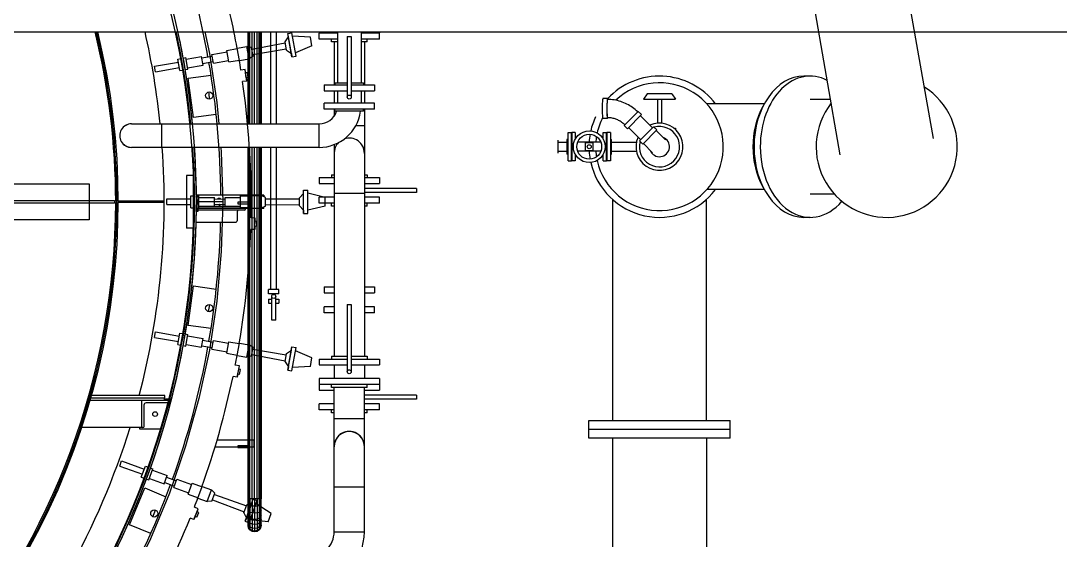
# Model space of a CAD drawing. Header units: metres. Extents: x 0 to 63075, y 0 to 44550.
# Drawn here: x 57221 to 57811, y 38827 to 39122 of the extents above; entities that cross this region are included whole.
import ezdxf

# ---------------------------------------------------------------- set-up
doc = ezdxf.new("R2010")
doc.units = ezdxf.units.M
doc.header["$LTSCALE"] = 75
for name, color, linetype in [('GSB', 7, 'Continuous'), ('ML6', 1, 'Continuous'), ('SDM', 7, 'Continuous'), ('SL1', 8, 'Continuous')]:
    doc.layers.add(name, color=color, linetype=linetype)
doc.styles.add('ROMANS', font='ROMANS.SHX')
doc.dimstyles.new('75___1-75', dxfattribs={"dimscale": 75, "dimtxt": 2.5, "dimasz": 2, "dimexe": 1.5, "dimexo": 1, "dimgap": 0.5, "dimtad": 1, "dimdec": 0, "dimzin": 12, "dimtxsty": 'ROMANS', "dimcen": 0, "dimclrd": 256, "dimclre": 256, "dimclrt": 3, "dimazin": 3, "dimtfac": 1, "dimtdec": 0, "dimtmove": 0, "dimatfit": 0, "dimfxl": 1, "dimlwd": -1, "dimlwe": -1, "dimarcsym": 0})

# ---------------------------------------------------------------- blocks, each defined once
blk = doc.blocks.new('A$C6bae614f')
at = {"layer": 'SL1'}
for p, q in [((398475.2, 35910.5), (398653.6, 34892.7)), ((398303.4, 34831.3), (398125, 35849.1)), ((387913.7, 35295.5), (407404.5, 35294.8)), ((395901.7, 35295.2), (395919.3, 35213.1)), ((396065.7, 34948), (396065.7, 35295.2)), ((396067.5, 34948), (396067.6, 35295.2)), ((396072.8, 34948), (396072.8, 35295.2)), ((396080.7, 34948), (396080.8, 35295.2)), ((396090.1, 34948), (396090.1, 35295.2)), ((396099.4, 34948), (396099.4, 35295.2)), ((396107.3, 34948), (396107.3, 35295.2)), ((396112.6, 34948), (396112.6, 35295.2)), ((396114.5, 35295.2), (396114.5, 34948)), ((396151.8, 34948), (396151.8, 35295.2)), ((396173.1, 34948), (396173.1, 35295.2)), ((396205.3, 35257.4), (396218.1, 35276.1)), ((396216, 35288.6), (396231.5, 35291.4)), ((396231.4, 35201.1), (396216, 35288.6)), ((396218.1, 35276.1), (396216, 35288.6)), ((396229.1, 35213.6), (396218.1, 35276.1)), ((396247, 35203.8), (396231.5, 35291.4)), ((396301.3, 35275.6), (396233.7, 35279.2)), ((396307.1, 35242.5), (396301.3, 35275.6)), ((396333.7, 35295.2), (396333.7, 35292.1)), ((396333.7, 35292.1), (396403.5, 35292.1)), ((396403.5, 35290.5), (396333.7, 35290.5)), ((396333.7, 35268.1), (396333.7, 35290.5)), ((396403.5, 35295.2), (396403.5, 35103.4)), ((396440.5, 35277.9), (396455.5, 35277.9)), ((396440.5, 35277.9), (396440.5, 35049.3)), ((396455.5, 35277.9), (396455.5, 35049.3)), ((396492.4, 35295.2), (396492.4, 35103.4)), ((396492.4, 35292.1), (396562.3, 35292.1)), ((396562.3, 35290.5), (396492.4, 35290.5)), ((396562.3, 35295.2), (396562.3, 35292.1)), ((396562.3, 35268.1), (396562.3, 35290.5)), ((395985.5, 35225.2), (396024.9, 35232.2)), ((396024.6, 35234), (396061.2, 35240.5)), ((396032.9, 35187), (396024.6, 35234)), ((396069.5, 35193.4), (396061.2, 35240.5)), ((396078.9, 35235.9), (396061.2, 35240.5)), ((396084.6, 35203.8), (396078.9, 35235.9)), ((396079.9, 35230.4), (396206, 35253.5)), ((396083.6, 35209.3), (396210, 35230.7)), ((396210.7, 35226.8), (396205.3, 35257.4)), ((396307.1, 35242.5), (396244.8, 35216)), ((396403.5, 35268.1), (396333.7, 35268.1)), ((396380.5, 35257.2), (396380.5, 35268.1)), ((396403.5, 35257.2), (396380.5, 35257.2)), ((396390.8, 35257.2), (396390.8, 35095.6)), ((396562.3, 35268.1), (396492.4, 35268.1)), ((396515.4, 35257.2), (396492.4, 35257.2)), ((396505.1, 35257.2), (396505.1, 35095.6)), ((396515.4, 35257.2), (396515.4, 35268.1)), ((395800.5, 35192.8), (395811.2, 35194.7)), ((395808.2, 35149), (395800.5, 35192.8)), ((395820.6, 35196.4), (395830.5, 35198.1)), ((395838.2, 35154.3), (395830.5, 35198.1)), ((395831.5, 35192.7), (395889.7, 35202.9)), ((395895.5, 35170), (395889.7, 35202.9)), ((395890.7, 35196.9), (395929.8, 35203.9)), ((395919.3, 35213.1), (395947.5, 35028.1)), ((395928.7, 35209.8), (395986.4, 35220)), ((395934.5, 35176.9), (395928.7, 35209.8)), ((395993.2, 35181.9), (395985.5, 35225.2)), ((396032.9, 35187), (396069.5, 35193.4)), ((396084.6, 35203.8), (396069.5, 35193.4)), ((396210.7, 35226.8), (396229.1, 35213.6)), ((396229.1, 35213.6), (396231.4, 35201.1)), ((396231.4, 35201.1), (396247, 35203.8)), ((395712.5, 35165.6), (395802.5, 35181.4)), ((395716.2, 35144.6), (395712.5, 35165.6)), ((395716.2, 35144.6), (395806.2, 35160.4)), ((395828.3, 35152.6), (395838.2, 35154.3)), ((395837.3, 35159.8), (395895.5, 35170)), ((395894.4, 35176), (395933.5, 35182.9)), ((395934.5, 35176.9), (395992.2, 35187.1)), ((395993.2, 35181.9), (396032.6, 35188.8)), ((396054.3, 35152.9), (396038.5, 35150.8)), ((396060.3, 35109.6), (396054.3, 35152.9)), ((396056, 35140.7), (396054.3, 35152.9)), ((395808.2, 35149), (395818.9, 35150.9)), ((395839.6, 35120.1), (395925.8, 35131.5)), ((395859.2, 34971.4), (395839.6, 35120.1)), ((396062.9, 35141.6), (396056, 35140.7)), ((396058.6, 35121.8), (396056, 35140.7)), ((396065.5, 35122.8), (396058.6, 35121.8)), ((396058.6, 35121.8), (396060.3, 35109.6)), ((396065.5, 35122.8), (396062.9, 35141.6)), ((398189.5, 35128.3), (398166, 35128.3)), ((396060.3, 35109.6), (396044.9, 35107.5)), ((396352.7, 35095.6), (396440.5, 35095.6)), ((396352.7, 35095.6), (396352.7, 35073.2)), ((396352.7, 35073.2), (396440.5, 35073.2)), ((396390.8, 35073.2), (396390.8, 35025.5)), ((396394, 35103.4), (396440.5, 35103.4)), ((396394, 35103.4), (396394, 35095.6)), ((396403.5, 35073.2), (396403.5, 35025.5)), ((396455.5, 35103.4), (396501.9, 35103.4)), ((396455.5, 35095.6), (396543.2, 35095.6)), ((396455.5, 35073.2), (396543.2, 35073.2)), ((396492.4, 35073.2), (396492.4, 35025.5)), ((396501.9, 35103.4), (396501.9, 35095.6)), ((396505.1, 35073.2), (396505.1, 35025.5)), ((396543.2, 35095.6), (396543.2, 35073.2)), ((397423.8, 35043.5), (397406.4, 35043.6)), ((397573.1, 35061.6), (397560.1, 35041.6)), ((397560.1, 35041.6), (397680.1, 35041.6)), ((397667.1, 35061.6), (397573.1, 35061.6)), ((397612.6, 35041.6), (397612.6, 34950.2)), ((397627.6, 35041.6), (397627.6, 34950.2)), ((397667.1, 35061.6), (397680.1, 35041.6)), ((398266.9, 35039.4), (398189.3, 35039.4)), ((395947.5, 35028.1), (395954.8, 34948)), ((396543.2, 35025.5), (396352.7, 35025.5)), ((396352.7, 35003.1), (396352.7, 35025.5)), ((396543.2, 35003.1), (396352.7, 35003.1)), ((396390.8, 35003.1), (396390.8, 34977.5)), ((396394, 34995.3), (396394, 35003.1)), ((396501.9, 34995.3), (396394, 34995.3)), ((396501.9, 34995.3), (396501.9, 35003.1)), ((396505.1, 35003.1), (396505.1, 34071)), ((396543.2, 35003.1), (396543.2, 35025.5)), ((397486.6, 34941.8), (397539.9, 34995.2)), ((397539.9, 34995.2), (397552.3, 34982.9)), ((398016.2, 35023.6), (397799, 35023.6)), ((395945.4, 34982.8), (395859.2, 34971.4)), ((397423.6, 34968.1), (397406.2, 34968.1)), ((397488.8, 34944.1), (397537.7, 34993)), ((397498.9, 34929.5), (397552.3, 34982.9)), ((397547.9, 34978.4), (397593.6, 34932.7)), ((395625.1, 34948), (396334, 34948)), ((395739.1, 34859.1), (395739.1, 34948)), ((396334, 34859.1), (396334, 34948)), ((396473.3, 34942.1), (396505.1, 34942.1)), ((397274.8, 34807.7), (397274.8, 34915.6)), ((397274.8, 34915.6), (397287.5, 34915.6)), ((397287.5, 34807.7), (397287.5, 34915.6)), ((397289.1, 34915.6), (397289.1, 34807.7)), ((397301.8, 34915.6), (397289.1, 34915.6)), ((397301.8, 34915.6), (397301.8, 34890.1)), ((397407.4, 34890.1), (397407.4, 34915.6)), ((397407.4, 34915.6), (397420.1, 34915.6)), ((397420.1, 34807.7), (397420.1, 34915.6)), ((397421.7, 34915.6), (397421.7, 34807.7)), ((397434.4, 34915.6), (397421.7, 34915.6)), ((397434.4, 34915.6), (397434.4, 34807.7)), ((397486.6, 34941.8), (397498.9, 34929.5)), ((397503.3, 34933.9), (397549.1, 34888.1)), ((397598, 34937.1), (397544.6, 34883.7)), ((397610.4, 34924.8), (397557, 34871.4)), ((397610.4, 34924.8), (397598, 34937.1)), ((397608.1, 34922.5), (397643, 34887.7)), ((397674.9, 34931.6), (397680.1, 34931.6)), ((397680.1, 34931.6), (397680.1, 34927.2)), ((397236.6, 34885.8), (397236.6, 34837.5)), ((397236.6, 34878.3), (397270, 34878.3)), ((397270, 34889.5), (397270, 34833.8)), ((397274.8, 34889.5), (397270, 34889.5)), ((397289.1, 34889.5), (397287.5, 34889.5)), ((397398.5, 34878.3), (397310.7, 34878.3)), ((397339.1, 34877.1), (397370.1, 34877.1)), ((397339.1, 34877.1), (397339.1, 34846.1)), ((397370.1, 34846.1), (397370.1, 34877.1)), ((397420.1, 34889.4), (397421.7, 34889.4)), ((397434.4, 34889.4), (397439.2, 34889.4)), ((397439.2, 34833.8), (397439.2, 34889.4)), ((397439.2, 34878.3), (397532.8, 34878.3)), ((397557, 34871.4), (397544.6, 34883.7)), ((396334, 34859.1), (395625.1, 34859.1)), ((395962.8, 34859.1), (395964.4, 34841.6)), ((395964.4, 34841.6), (395970.1, 34654.5)), ((396065.6, 33531.7), (396065.7, 34859.1)), ((396067.5, 33531.7), (396067.5, 34859.1)), ((396072.8, 33531.7), (396072.8, 34859.1)), ((396080.7, 33531.7), (396080.7, 34859.1)), ((396090, 33531.7), (396090.1, 34859.1)), ((396099.4, 33531.7), (396099.4, 34859.1)), ((396107.3, 33531.7), (396107.3, 34859.1)), ((396112.6, 33531.7), (396112.6, 34859.1)), ((396114.5, 34859.1), (396114.4, 33531.7)), ((396151.7, 34322.4), (396151.7, 34859.1)), ((396173.1, 34322.4), (396173.1, 34859.1)), ((396390.8, 34869.6), (396390.8, 34071)), ((397236.6, 34844.9), (397270, 34844.9)), ((397398.5, 34844.9), (397310.7, 34844.9)), ((397370.1, 34846.1), (397339.1, 34846.1)), ((397439.2, 34844.9), (397532.8, 34844.9)), ((397594.1, 34838.8), (397559.2, 34873.6)), ((397274.8, 34833.8), (397270, 34833.8)), ((397274.8, 34807.7), (397287.5, 34807.7)), ((397289.1, 34833.8), (397287.5, 34833.8)), ((397301.8, 34807.7), (397289.1, 34807.7)), ((397301.8, 34833.2), (397301.8, 34807.7)), ((397407.4, 34807.7), (397407.4, 34833.2)), ((397407.4, 34807.7), (397420.1, 34807.7)), ((397420.1, 34833.8), (397421.7, 34833.8)), ((397434.4, 34807.7), (397421.7, 34807.7)), ((397434.4, 34833.8), (397439.2, 34833.8)), ((393162.2, 34721.9), (395465.3, 34721.8)), ((395465.3, 34721.8), (395465.3, 34585.3)), ((395858.8, 34753.5), (395833.4, 34753.5)), ((395833.4, 34753.5), (395833.4, 34553.5)), ((395858.8, 34553.5), (395858.8, 34753.5)), ((396333.7, 34744.9), (396390.8, 34744.9)), ((396333.7, 34744.9), (396333.7, 34722.5)), ((396333.7, 34722.5), (396390.8, 34722.5)), ((396380.5, 34755.8), (396390.8, 34755.8)), ((396380.5, 34755.8), (396380.5, 34744.9)), ((396505.1, 34755.8), (396515.4, 34755.8)), ((396505.1, 34744.9), (396562.3, 34744.9)), ((396505.1, 34722.5), (396562.3, 34722.5)), ((396515.4, 34755.8), (396515.4, 34744.9)), ((396562.3, 34744.9), (396562.3, 34722.5)), ((396259.4, 34669.1), (396275.3, 34685.3)), ((396275.3, 34685.3), (396275.4, 34698)), ((396275.3, 34621.7), (396275.3, 34685.3)), ((396275.4, 34609.1), (396275.4, 34698)), ((396275.4, 34698), (396291.2, 34698)), ((396291.2, 34609.1), (396291.2, 34698)), ((396357.2, 34670.3), (396291.2, 34685.6)), ((396505.1, 34685.1), (396390.8, 34685.1)), ((396702, 34704.3), (396505.1, 34704.3)), ((396702, 34689.3), (396505.1, 34689.3)), ((396702, 34704.3), (396702, 34689.3)), ((398016.2, 34699.6), (397799, 34699.6)), ((398189.3, 34683.8), (398279.8, 34683.8)), ((393170, 34658.4), (395560.5, 34658.3)), ((395560.5, 34648.8), (393170, 34648.9)), ((395560.5, 34658.3), (395560.5, 34648.8)), ((395565.3, 34655.9), (395570.1, 34655.9)), ((395570.1, 34651.2), (395565.3, 34651.2)), ((395575.1, 34656.7), (395748.6, 34656.7)), ((395748.6, 34650.4), (395575.1, 34650.4)), ((395758.2, 34642.9), (395758.2, 34664.2)), ((395758.2, 34664.2), (395849.6, 34664.2)), ((395758.2, 34642.9), (395849.6, 34642.9)), ((395849.6, 34631.3), (395849.6, 34675.8)), ((395849.6, 34675.8), (395860.5, 34675.8)), ((396125.1, 34678.9), (395870, 34678.9)), ((395870, 34675.8), (395880.1, 34675.8)), ((395870, 34673.4), (395876.4, 34673.4)), ((395970.1, 34653.5), (395870.1, 34653.5)), ((395880.1, 34631.3), (395880.1, 34675.8)), ((395880.1, 34670.2), (395939.2, 34670.2)), ((395939.2, 34636.8), (395939.2, 34670.2)), ((395939.2, 34664.1), (395978.8, 34664.2)), ((395939.2, 34642.9), (395978.8, 34642.9)), ((395953.7, 34642), (395952.8, 34642.9)), ((395956.7, 34642.8), (395953.7, 34642)), ((395956.6, 34664.2), (395957.1, 34664.3)), ((395957.2, 34642.9), (395956.7, 34642.8)), ((395957.1, 34664.3), (395960.1, 34665.1)), ((395960.1, 34665.1), (395961, 34664.2)), ((395970.1, 34652.5), (395964.4, 34465.4)), ((395970.1, 34654.5), (395970.1, 34652.5)), ((395978.8, 34636.8), (395978.8, 34670.2)), ((395978.8, 34670.2), (396037.4, 34670.2)), ((396026.6, 34652.8), (396026.6, 34646.5)), ((396065.7, 34652.8), (396026.6, 34652.8)), ((396026.6, 34646.5), (396065.7, 34646.5)), ((396037.4, 34631.5), (396037.4, 34675.6)), ((396037.4, 34675.6), (396077.4, 34675.6)), ((396077.4, 34629.7), (396077.4, 34677.4)), ((396077.4, 34677.4), (396114.7, 34677.4)), ((396114.7, 34629.7), (396114.7, 34677.4)), ((396131.3, 34669.8), (396114.7, 34677.4)), ((396125.1, 34678.9), (396125.1, 34672.7)), ((396131.3, 34637.2), (396131.3, 34669.8)), ((396131.3, 34664.2), (396259.4, 34665.1)), ((396131.3, 34642.9), (396259.4, 34642)), ((396259.4, 34638), (396259.4, 34669.1)), ((396390.8, 34671), (396333.7, 34671)), ((396333.7, 34648.6), (396333.7, 34671)), ((396390.8, 34648.6), (396333.7, 34648.6)), ((396357.2, 34636.7), (396357.2, 34670.3)), ((396380.5, 34637.7), (396380.5, 34648.6)), ((396562.3, 34671), (396505.1, 34671)), ((396562.3, 34648.6), (396505.1, 34648.6)), ((396515.4, 34637.7), (396515.4, 34648.6)), ((396562.3, 34648.6), (396562.3, 34671)), ((397442.3, 34662.8), (397442.3, 33827.9)), ((397797.9, 33827.9), (397797.9, 34662.8)), ((395849.6, 34631.3), (395860.5, 34631.3)), ((395876.2, 34617.4), (395869.9, 34617.4)), ((395876.3, 34631.3), (395880.1, 34631.3)), ((396125.1, 34628.1), (395876.3, 34628.1)), ((396052.4, 34621.8), (395876.3, 34621.8)), ((395880.1, 34636.8), (395939.2, 34636.8)), ((396037.4, 34634.5), (395880.1, 34634.5)), ((395978.8, 34636.8), (396037.4, 34636.8)), ((396024.5, 34615.8), (396024.5, 34582.3)), ((396037.4, 34631.5), (396077.4, 34631.5)), ((396055.9, 34626.8), (396055.9, 34628.1)), ((396077.4, 34629.7), (396114.7, 34629.7)), ((396131.3, 34637.2), (396114.7, 34629.7)), ((396125.1, 34628.1), (396125.1, 34634.4)), ((396259.4, 34638), (396275.3, 34621.7)), ((396275.3, 34621.7), (396275.4, 34609.1)), ((396275.4, 34609.1), (396291.2, 34609.1)), ((396357.2, 34636.7), (396291.2, 34621.5)), ((396390.8, 34637.7), (396380.5, 34637.7)), ((396515.4, 34637.7), (396505.1, 34637.7)), ((395465.3, 34585.3), (393162.2, 34585.4)), ((395869.1, 34577.3), (396020.9, 34577.3)), ((396092.7, 34592.4), (396076.7, 34593.1)), ((396091, 34548.7), (396092.7, 34592.4)), ((396091.5, 34561), (396092.2, 34580.1)), ((396092.2, 34580.1), (396092.7, 34592.4)), ((396099.2, 34579.7), (396092.2, 34580.1)), ((396098.4, 34560.8), (396099.2, 34579.7)), ((398189.5, 34594.9), (398166, 34594.9)), ((395858.8, 34553.5), (395833.4, 34553.5)), ((396091, 34548.7), (396075.5, 34549.3)), ((396091.5, 34561), (396091, 34548.7)), ((396098.4, 34560.8), (396091.5, 34561)), ((395964.4, 34465.4), (395947.5, 34279)), ((395839.6, 34186.9), (395859.1, 34335.7)), ((395859.1, 34335.7), (395945.3, 34324.3)), ((396352.7, 34332.1), (396390.8, 34332.1)), ((396352.7, 34332.1), (396352.7, 34309.7)), ((396505.1, 34332.1), (396543.2, 34332.1)), ((396543.2, 34332.1), (396543.2, 34309.7)), ((396143.3, 34306.6), (396143.3, 34322.4)), ((396181.4, 34306.6), (396143.3, 34306.6)), ((396181.4, 34322.4), (396143.3, 34322.4)), ((396154.9, 34206.4), (396154.9, 34296.4)), ((396158.5, 34302.9), (396156.2, 34306.6)), ((396166.3, 34302.9), (396168.6, 34306.6)), ((396169.9, 34206.4), (396169.9, 34296.4)), ((396181.4, 34306.6), (396181.4, 34322.4)), ((396352.7, 34309.7), (396390.8, 34309.7)), ((396505.1, 34309.7), (396543.2, 34309.7)), ((395947.5, 34279), (395919.3, 34093.9)), ((396143.3, 34286.3), (396154.9, 34286.3)), ((396143.3, 34286.3), (396143.3, 34270.4)), ((396143.3, 34270.4), (396154.9, 34270.4)), ((396169.9, 34286.3), (396181.4, 34286.3)), ((396169.9, 34270.4), (396181.4, 34270.4)), ((396181.4, 34286.3), (396181.4, 34270.4)), ((396390.8, 34256.4), (396352.7, 34256.4)), ((396352.7, 34234.1), (396352.7, 34256.4)), ((396440.4, 34265.9), (396455.4, 34265.9)), ((396440.4, 34265.9), (396440.4, 34011.9)), ((396455.4, 34265.9), (396455.4, 34011.9)), ((396543.2, 34256.4), (396505.1, 34256.4)), ((396543.2, 34234), (396543.2, 34256.4)), ((396390.8, 34234.1), (396352.7, 34234.1)), ((396543.2, 34234), (396505.1, 34234)), ((395925.8, 34175.6), (395839.6, 34186.9)), ((396169.9, 34206.4), (396154.9, 34206.4)), ((395712.5, 34141.5), (395716.2, 34162.5)), ((395712.5, 34141.5), (395802.4, 34125.7)), ((395716.2, 34162.5), (395806.1, 34146.6)), ((395800.4, 34114.2), (395808.2, 34158.1)), ((395808.2, 34158.1), (395818.9, 34156.2)), ((395828.3, 34154.5), (395838.2, 34152.8)), ((395830.5, 34108.9), (395838.2, 34152.8)), ((395837.2, 34147.3), (395895.4, 34137)), ((395889.6, 34104.1), (395895.4, 34137)), ((395894.4, 34131), (395933.4, 34124.2)), ((395928.7, 34097.3), (395934.5, 34130.2)), ((395934.5, 34130.2), (395992.2, 34120)), ((395800.4, 34114.2), (395811.2, 34112.3)), ((395820.5, 34110.7), (395830.5, 34108.9)), ((395831.4, 34114.4), (395889.6, 34104.1)), ((395919.3, 34093.9), (395880, 33910.9)), ((395890.7, 34110.1), (395929.7, 34103.2)), ((395928.7, 34097.3), (395986.4, 34087.1)), ((395985.5, 34081.8), (395993.1, 34125.2)), ((395993.1, 34125.2), (396032.5, 34118.3)), ((396024.5, 34073.1), (396032.8, 34120.1)), ((396032.8, 34120.1), (396069.5, 34113.6)), ((396061.2, 34066.6), (396069.5, 34113.6)), ((396084.6, 34103.3), (396069.5, 34113.6)), ((396078.9, 34071.2), (396084.6, 34103.3)), ((396083.6, 34097.7), (396209.9, 34076.3)), ((396210.6, 34080.3), (396229.1, 34093.5)), ((396215.9, 34018.4), (396231.4, 34106)), ((396218.1, 34030.9), (396229.1, 34093.5)), ((396229.1, 34093.5), (396231.4, 34106)), ((396231.4, 34106), (396246.9, 34103.2)), ((396231.5, 34015.7), (396246.9, 34103.2)), ((396307.1, 34064.5), (396244.8, 34091)), ((395985.5, 34081.8), (396024.9, 34074.9)), ((396024.5, 34073.1), (396061.2, 34066.6)), ((396078.9, 34071.2), (396061.2, 34066.6)), ((396079.9, 34076.7), (396205.9, 34053.6)), ((396205.2, 34049.7), (396210.6, 34080.3)), ((396301.2, 34031.4), (396307.1, 34064.5)), ((396333.6, 34060), (396440.4, 34060)), ((396333.6, 34060), (396333.6, 34037.7)), ((396380.5, 34071), (396440.4, 34071)), ((396380.5, 34071), (396380.5, 34060)), ((396455.4, 34071), (396515.4, 34071)), ((396455.4, 34060), (396562.2, 34060)), ((396515.4, 34071), (396515.4, 34060)), ((396562.2, 34060), (396562.2, 34037.7)), ((396033.1, 34033.7), (396017.4, 34037.2)), ((396023.8, 33991), (396033.1, 34033.7)), ((396026.4, 34003.1), (396030.5, 34021.7)), ((396030.5, 34021.7), (396033.1, 34033.7)), ((396037.3, 34020.1), (396030.5, 34021.7)), ((396033.3, 34001.6), (396037.3, 34020.1)), ((396205.2, 34049.7), (396218.1, 34030.9)), ((396218.1, 34030.9), (396215.9, 34018.4)), ((396215.9, 34018.4), (396231.5, 34015.7)), ((396301.2, 34031.4), (396233.7, 34027.9)), ((396333.6, 34037.7), (396440.4, 34037.7)), ((396390.8, 34037.7), (396390.8, 33986.1)), ((396455.4, 34037.7), (396562.2, 34037.7)), ((396505.1, 34037.7), (396505.1, 33986.1)), ((396023.8, 33991), (396008.7, 33994.2)), ((396026.4, 34003.1), (396023.8, 33991)), ((396033.3, 34001.6), (396026.4, 34003.1)), ((396562.2, 33986.1), (396333.6, 33986.1)), ((396333.6, 33986.1), (396333.6, 33942.2)), ((396562.2, 33986.1), (396562.2, 33942.2)), ((396562.2, 33963.8), (396333.6, 33963.8)), ((396333.6, 33942.2), (396390.8, 33942.2)), ((396380.5, 33952.8), (396380.5, 33963.8)), ((396515.4, 33952.8), (396380.5, 33952.8)), ((396390.8, 33407.7), (396390.8, 33952.8)), ((396505.1, 33407.7), (396505.1, 33952.8)), ((396505.1, 33942.2), (396562.2, 33942.2)), ((396515.4, 33952.8), (396515.4, 33963.8)), ((395764.3, 33903.5), (395469, 33903.5)), ((395471.7, 33913), (395751, 33913)), ((395751, 33922.6), (395474.4, 33922.6)), ((395662.7, 33903.5), (395662.7, 33801.9)), ((395771.7, 33909.5), (395736.7, 33794.5)), ((395748.5, 33913), (395748.5, 33903.5)), ((395748.5, 33909.5), (395771.7, 33909.5)), ((395751, 33913), (395751, 33922.6)), ((395764.3, 33903.5), (395764.3, 33897.8)), ((395880, 33910.9), (395829.7, 33730.6)), ((396701.9, 33923.9), (396505.1, 33923.9)), ((396701.9, 33908.9), (396505.1, 33908.9)), ((396701.9, 33923.9), (396701.9, 33908.9)), ((395672.3, 33886.1), (395672.3, 33805.7)), ((395760.5, 33894), (395680.1, 33894)), ((396390.8, 33890.6), (396333.6, 33890.6)), ((396333.6, 33868.2), (396333.6, 33890.6)), ((396390.8, 33868.2), (396333.6, 33868.2)), ((396380.5, 33857.3), (396380.5, 33868.2)), ((396390.8, 33857.3), (396380.5, 33857.3)), ((396562.2, 33890.6), (396505.1, 33890.6)), ((396562.2, 33868.2), (396505.1, 33868.2)), ((396515.4, 33857.3), (396505.1, 33857.3)), ((396515.4, 33857.3), (396515.4, 33868.2)), ((396562.2, 33868.2), (396562.2, 33890.6)), ((396505.1, 33834.1), (396390.8, 33834.1)), ((396505.1, 33834.1), (396390.8, 33834.1)), ((397353.4, 33827.9), (397886.8, 33827.9)), ((397353.4, 33761.4), (397353.4, 33827.9)), ((397886.8, 33761.3), (397886.8, 33827.9)), ((395668.5, 33801.9), (395437.5, 33801.9)), ((395656.7, 33794.5), (395656.7, 33801.9)), ((395736.7, 33794.5), (395656.7, 33794.5)), ((397353.4, 33794.6), (397886.8, 33794.6)), ((396088.6, 33753.5), (395948.3, 33753.5)), ((396088.6, 33728.1), (396088.6, 33753.5)), ((397886.8, 33761.3), (397353.4, 33761.4)), ((397442.3, 33761.4), (397442.3, 33201.3)), ((397797.9, 33761.3), (397797.9, 33201.2)), ((395829.7, 33730.6), (395768.7, 33553.6)), ((395940.8, 33728.1), (396088.6, 33728.1)), ((396026.5, 33731.7), (396026.5, 33725.4)), ((396065.6, 33731.7), (396026.5, 33731.7)), ((396026.5, 33725.4), (396065.6, 33725.4)), ((395580.4, 33655.7), (395587.7, 33675.7)), ((395587.7, 33675.7), (395673.5, 33644.5)), ((395580.4, 33655.7), (395666.2, 33624.5)), ((395662.2, 33613.6), (395677.5, 33655.4)), ((395677.5, 33655.4), (395687.7, 33651.7)), ((395690.9, 33603.2), (395706.1, 33645)), ((395696.6, 33648.4), (395706.1, 33645)), ((395704.2, 33639.8), (395759.8, 33619.5)), ((395748.3, 33588.2), (395759.8, 33619.5)), ((395662.2, 33613.6), (395672.5, 33609.9)), ((395681.4, 33606.6), (395690.9, 33603.2)), ((395692.8, 33608.4), (395748.3, 33588.2)), ((395750.4, 33593.9), (395787.7, 33580.3)), ((395757.7, 33613.8), (395795, 33600.3)), ((395785.6, 33574.6), (395797, 33606)), ((395797, 33606), (395852.1, 33585.9)), ((395838.9, 33549.5), (395853.9, 33590.9)), ((395853.9, 33590.9), (395891.5, 33577.2)), ((395617.6, 33434.3), (395675, 33572.9)), ((395675, 33572.9), (395755.3, 33539.6)), ((395768.7, 33553.6), (395697, 33380.7)), ((395785.6, 33574.6), (395840.7, 33554.5)), ((395838.9, 33549.5), (395876.4, 33535.9)), ((395875.8, 33534.1), (395892.1, 33579)), ((395892.1, 33579), (395927.1, 33566.3)), ((395910.8, 33521.4), (395927.1, 33566.3)), ((395940.2, 33553.5), (395927.1, 33566.3)), ((395929, 33522.8), (395940.2, 33553.5)), ((395938.2, 33548.2), (396059, 33505.2)), ((396390.8, 33577.1), (396447.9, 33577.1)), ((396447.9, 33577.1), (396505.1, 33577.1)), ((395875.8, 33534.1), (395910.8, 33521.4)), ((395929, 33522.8), (395910.8, 33521.4)), ((395930.9, 33528.1), (396051.1, 33483.4)), ((396049.7, 33479.7), (396060.3, 33508.9)), ((396054.8, 33447.1), (396085.2, 33530.6)), ((396059.1, 33459), (396080.8, 33518.7)), ((396060.3, 33508.9), (396080.8, 33518.7)), ((396065.6, 33434.2), (396065.6, 33531.7)), ((396114.4, 33531.7), (396065.6, 33531.7)), ((396067.5, 33507.4), (396065.6, 33509.5)), ((396067.5, 33531.7), (396067.5, 33422.4)), ((396072.8, 33505.6), (396067.5, 33507.4)), ((396069.7, 33441.7), (396100.1, 33525.2)), ((396072.8, 33531.7), (396072.8, 33414.5)), ((396080.7, 33504.4), (396072.8, 33505.6)), ((396080.7, 33531.7), (396080.7, 33409.2)), ((396090, 33504), (396080.7, 33504.4)), ((396080.8, 33518.7), (396085.2, 33530.6)), ((396085.2, 33530.6), (396100.1, 33525.2)), ((396090, 33531.7), (396090, 33407.3)), ((396099.4, 33504.4), (396090, 33504)), ((396152.6, 33476.7), (396095.8, 33513.6)), ((396099.4, 33531.7), (396099.4, 33409.2)), ((396107.3, 33505.6), (396099.4, 33504.4)), ((396107.3, 33531.7), (396107.3, 33414.5)), ((396112.6, 33507.4), (396107.3, 33505.6)), ((396112.6, 33425.1), (396112.6, 33531.7)), ((396114.4, 33509.5), (396112.6, 33507.4)), ((396114.4, 33434.2), (396114.4, 33531.7)), ((395860.8, 33453.4), (395877.4, 33493.9)), ((395865.5, 33464.9), (395860.8, 33453.4)), ((395877.4, 33493.9), (395862.6, 33500)), ((395865.5, 33464.9), (395872.7, 33482.5)), ((395872, 33462.3), (395865.5, 33464.9)), ((395872, 33462.3), (395879.2, 33479.8)), ((395872.7, 33482.5), (395877.4, 33493.9)), ((395879.2, 33479.8), (395872.7, 33482.5)), ((396049.7, 33479.7), (396059.1, 33459)), ((396067.5, 33484.3), (396065.6, 33488.3)), ((396067.5, 33463.5), (396065.6, 33469.4)), ((396072.8, 33480.8), (396067.5, 33484.3)), ((396072.8, 33458.6), (396067.5, 33463.5)), ((396080.7, 33478.5), (396072.8, 33480.8)), ((396090, 33477.7), (396080.7, 33478.5)), ((396099.4, 33478.5), (396090, 33477.7)), ((396107.3, 33480.8), (396099.4, 33478.5)), ((396112.6, 33484.3), (396107.3, 33480.8)), ((396112.6, 33463.5), (396107.3, 33458.6)), ((396114.4, 33488.3), (396112.6, 33484.3)), ((396114.4, 33469.4), (396112.6, 33463.5)), ((396141.1, 33445.1), (396152.6, 33476.7)), ((395697.9, 33401), (395617.6, 33434.3)), ((395860.8, 33453.4), (395846.5, 33459.2)), ((396059.1, 33459), (396054.8, 33447.1)), ((396054.8, 33447.1), (396069.7, 33441.7)), ((396067.5, 33446.2), (396065.6, 33453.5)), ((396067.5, 33433.2), (396065.6, 33441.6)), ((396067.5, 33425.1), (396065.6, 33434.2)), ((396065.6, 33434.2), (396065.6, 33431.7)), ((396067.5, 33422.4), (396065.6, 33431.7)), ((396072.8, 33440), (396067.5, 33446.2)), ((396072.8, 33426.1), (396067.5, 33433.2)), ((396072.8, 33417.4), (396067.5, 33425.1)), ((396080.7, 33455.3), (396072.8, 33458.6)), ((396080.7, 33435.9), (396072.8, 33440)), ((396080.7, 33421.3), (396072.8, 33426.1)), ((396141.1, 33445.1), (396073.9, 33453.3)), ((396090, 33454.2), (396080.7, 33455.3)), ((396090, 33434.5), (396080.7, 33435.9)), ((396099.4, 33455.3), (396090, 33454.2)), ((396099.4, 33435.9), (396090, 33434.5)), ((396107.3, 33458.6), (396099.4, 33455.3)), ((396107.3, 33440), (396099.4, 33435.9)), ((396107.3, 33426.1), (396099.4, 33421.3)), ((396112.6, 33446.2), (396107.3, 33440)), ((396112.6, 33433.2), (396107.3, 33426.1)), ((396112.6, 33425.1), (396107.3, 33417.4)), ((396114.4, 33453.5), (396112.6, 33446.2)), ((396114.4, 33441.6), (396112.6, 33433.2)), ((396114.4, 33434.2), (396112.6, 33425.1)), ((396114.4, 33431.7), (396112.6, 33422.4)), ((396112.6, 33425.1), (396112.6, 33422.4)), ((396114.4, 33431.7), (396114.4, 33434.2)), ((396072.8, 33414.5), (396067.5, 33422.4)), ((396080.7, 33412.2), (396072.8, 33417.4)), ((396080.7, 33409.2), (396072.8, 33414.5)), ((396090, 33419.6), (396080.7, 33421.3)), ((396090, 33410.4), (396080.7, 33412.2)), ((396090, 33407.3), (396080.7, 33409.2)), ((396099.4, 33421.3), (396090, 33419.6)), ((396099.4, 33412.2), (396090, 33410.4)), ((396099.4, 33409.2), (396090, 33407.3)), ((396107.3, 33417.4), (396099.4, 33412.2)), ((396107.3, 33414.5), (396099.4, 33409.2)), ((396112.6, 33422.4), (396107.3, 33414.5)), ((396390.8, 33407.7), (396447.9, 33407.7)), ((396390.8, 33407.7), (396447.9, 33407.7)), ((396447.9, 33407.7), (396505.1, 33407.7)), ((396448.2, 33407.7), (396505.1, 33407.7)), ((395697, 33380.7), (395615.1, 33212.4))]:
    blk.add_line(p, q, dxfattribs=at)
for centre, radius in [((395918.8, 35054.9), 13.5), ((396448, 35049.3), 7.5), ((397354.6, 34861.6), 60), ((397354.6, 34861.6), 47), ((397354.6, 34861.6), 7.5), ((396162.4, 34296.4), 7.5), ((395918.8, 34252.2), 13.5), ((396447.9, 34011.9), 7.5), ((395714.2, 33852), 9), ((395711, 33476.8), 13.5)]:
    blk.add_circle(centre, radius, dxfattribs=at)
for centre, radius, start, end in [((392870.1, 34653.6), 3000, 55.8878, 16.1796), ((392870.1, 34653.6), 2990.5, 55.7644, 16.2324), ((392870.1, 34653.6), 3092.8, 10.1952, 15.6811), ((392870.1, 34653.6), 3207.1, 10.3916, 15.1087), ((392870.1, 34653.6), 2705, 319.2087, 13.7207), ((392870.1, 34653.6), 2695.2, 0.0487, 13.7714), ((392870.1, 34653.6), 2700, 0.0486, 13.7467), ((392870.1, 34653.6), 2878.5, 5.8693, 12.8789), ((392870.1, 34653.6), 2993.5, 5.643, 12.3761), ((392870.1, 34653.6), 3000, 5.6308, 12.3488), ((392870.1, 34653.6), 3092.8, 0.4687, 9.801), ((392870.1, 34653.6), 3207.1, 8.918, 9.6047), ((397620.1, 34861.6), 266.7, 37.4027, 137.2385), ((392870.1, 34653.6), 3207.1, 0.4519, 8.1351), ((397620.1, 34861.6), 241.3, 192.4469, 133.2806), ((398478.6, 34861.6), 266.7, 141.7512, 58.1305), ((392870.1, 34653.6), 3075, 7.2466, 7.7497), ((396334, 35017.5), 158.4, 269.9981, 351.9303), ((396334, 35017.5), 69.5, 269.9981, 341.3511), ((397620.1, 34861.6), 266.7, 155.039, 167.054), ((397620.1, 34861.6), 241.3, 152.9946, 167.5493), ((395625.1, 34903.5), 44.4, 89.9981, 269.9981), ((395625.1, 34903.5), 44.5, 89.3905, 270.6058), ((397620.1, 34861.6), 88.9, 155.7506, 114.2457), ((397620.1, 34861.6), 76.2, 164.6899, 105.3064), ((397620.1, 34861.6), 76.2, 109.8904, 110.5804), ((396448, 34837.1), 57.1, 135.8323, 179.9981), ((396448, 34837.1), 57.2, 135.8398, 180.534), ((396448, 34837.1), 57.1, 359.9981, 108.7301), ((396448, 34837.1), 57.2, 359.4622, 108.7226), ((397620.1, 34861.6), 266.7, 169.8679, 176.4071), ((397620.1, 34861.6), 241.3, 170.8728, 176.0295), ((397620.1, 34861.6), 76.2, 159.4158, 160.1058), ((397620.1, 34861.6), 37.7, 201.3294, 68.6669), ((392870.1, 34653.6), 3000, 319.9083, 3.9269), ((392870.1, 34653.6), 2878.5, 345.287, 4.093), ((392870.1, 34653.6), 2993.5, 345.6064, 3.9355), ((397620.1, 34861.6), 266.7, 183.5874, 190.1266), ((397620.1, 34861.6), 241.3, 183.9668, 189.1234), ((397620.1, 34861.6), 266.7, 192.9406, 322.5957), ((392870.1, 34653.6), 2695.2, 319.2131, 359.9475), ((392870.1, 34653.6), 2700, 319.211, 359.9476), ((392870.1, 34653.6), 3006.4, 359.3085, 0.3805), ((395956.9, 34653.5), 12.4, 59.1852, 120.953), ((395956.9, 34653.5), 12.4, 239.0425, 300.8118), ((395956.9, 34653.5), 10.8, 260.6823, 268.7154), ((395956.9, 34653.5), 10.8, 80.8268, 88.7154), ((392870.1, 34653.6), 3207.1, 358.918, 359.5444), ((392870.1, 34653.6), 3092.8, 350.1952, 358.5864), ((392870.1, 34653.6), 3207.1, 350.3916, 358.1351), ((392870.1, 34653.6), 3075, 352.2466, 352.7497), ((392870.1, 34653.6), 3092.8, 340.1952, 349.801), ((392870.1, 34653.6), 3207.1, 348.918, 349.6047), ((392870.1, 34653.6), 3207.1, 340.3916, 348.1351), ((395760.5, 33897.8), 3.81, 269.9981, 359.9981), ((395680.1, 33886.1), 7.87, 89.9981, 179.9981), ((392870.1, 34653.6), 2993.5, 319.9125, 344.4688), ((392870.1, 34653.6), 2878.5, 319.1358, 342.789), ((395668.5, 33805.7), 3.81, 269.9981, 359.9981), ((396447.9, 33729.1), 57.1, 359.9981, 179.9981), ((396447.9, 33729.1), 57.2, 359.4622, 180.534), ((392870.1, 34653.6), 3092.8, 330.1952, 339.801), ((392870.1, 34653.6), 3207.1, 338.918, 339.6047), ((392870.1, 34653.6), 3075, 337.2466, 337.7497), ((392870.1, 34653.6), 3207.1, 330.3916, 338.1351), ((396293.4, 33407.8), 97.4, 315.47, 359.9644), ((396293.4, 33407.8), 211.7, 315.4636, 359.9769)]:
    blk.add_arc(centre, radius, start, end, dxfattribs=at)
for centre, major_axis, ratio, start_param, end_param in [((398166, 34861.6), (0, 266.7), 0.707107, 0, 1.570796), ((398189.5, 34861.6), (0, 266.7), 0.707107, 5.933643, 7.853982), ((397406.3, 35005.8), (0.1, 37.7), 0.06966, 0, 3.141593), ((397423.7, 35005.8), (0.1, 37.7), 0.06966, 5.869863, 9.494664), ((397423.7, 35005.8), (-0.1, -34.6), 0.06966, 3.141593, 6.283185), ((398143.6, 34861.6), (0, 241.3), 0.707107, 0.8888, 2.252793), ((397423.7, 35005.8), (-0.1, -37.7), 0.06966, 0.069886, 0.412706), ((398166, 34861.6), (0, -266.7), 0.707107, 4.712389, 6.283185), ((398189.5, 34861.6), (0, -266.7), 0.707107, 4.712389, 6.970949), ((396028.7, 34615.8), (0, 6), 0.707107, 0, 1.570796), ((396052.4, 34626.8), (0, -5), 0.707107, 0, 1.570796), ((396020.9, 34582.3), (0, -5), 0.707107, 0, 1.570796)]:
    blk.add_ellipse(centre, major_axis=major_axis, ratio=ratio, start_param=start_param, end_param=end_param, dxfattribs=at)
for points, knots in [([(397537.7, 34993), (397531.7, 34998.9), (397525.3, 35004.4), (397518.5, 35009.4), (397511.6, 35014.4), (397504.4, 35018.8), (397496.9, 35022.6), (397489.4, 35026.5), (397481.6, 35029.7), (397473.5, 35032.4), (397465.5, 35035), (397457.3, 35037), (397449, 35038.3), (397440.6, 35039.7), (397432.2, 35040.3), (397423.8, 35040.4)], [4.712389, 4.712389, 4.712389, 4.712389, 4.8694686, 4.8694686, 4.8694686, 5.0265482, 5.0265482, 5.0265482, 5.1836279, 5.1836279, 5.1836279, 5.3407075, 5.3407075, 5.3407075, 5.4977871, 5.4977871, 5.4977871, 5.4977871]), ([(397488.8, 34944.1), (397485.4, 34947.5), (397481.7, 34950.6), (397477.8, 34953.5), (397473.9, 34956.3), (397469.7, 34958.9), (397465.4, 34961.1), (397461.1, 34963.3), (397456.6, 34965.1), (397452.1, 34966.7), (397447.5, 34968.2), (397442.8, 34969.3), (397438, 34970.1), (397433.2, 34970.8), (397428.4, 34971.2), (397423.6, 34971.2)], [4.712389, 4.712389, 4.712389, 4.712389, 4.8694686, 4.8694686, 4.8694686, 5.0265482, 5.0265482, 5.0265482, 5.1836279, 5.1836279, 5.1836279, 5.3407075, 5.3407075, 5.3407075, 5.4977871, 5.4977871, 5.4977871, 5.4977871]), ([(395869.9, 34617.3), (395869.9, 34622.7), (395870, 34628.1), (395870, 34633.5), (395870, 34637.5), (395870.1, 34641.5), (395870.1, 34645.4), (395870.1, 34654.6), (395870.1, 34664.2), (395870, 34673.6)], [0, 0, 0, 0, 0.284847, 0.284847, 0.284847, 0.498754, 0.498754, 0.498754, 1, 1, 1, 1]), ([(395870, 34673.4), (395870, 34668.1), (395870.1, 34662.7), (395870.1, 34657.3), (395870.1, 34653.3), (395870.1, 34649.3), (395870.1, 34645.4), (395870, 34636.2), (395870, 34626.6), (395869.9, 34617.2)], [0, 0, 0, 0, 0.284852, 0.284852, 0.284852, 0.498737, 0.498737, 0.498737, 1, 1, 1, 1]), ([(395876.2, 34617.4), (395876.3, 34622.7), (395876.3, 34628.1), (395876.4, 34633.5), (395876.4, 34637.5), (395876.4, 34641.5), (395876.4, 34645.4), (395876.4, 34654.6), (395876.4, 34664.2), (395876.4, 34673.6)], [0, 0, 0, 0, 0.284848, 0.284848, 0.284848, 0.498754, 0.498754, 0.498754, 1, 1, 1, 1]), ([(395876.4, 34673.5), (395876.4, 34668.1), (395876.4, 34662.7), (395876.4, 34657.3), (395876.4, 34653.3), (395876.4, 34649.3), (395876.4, 34645.4), (395876.4, 34636.2), (395876.3, 34626.6), (395876.2, 34617.2)], [0, 0, 0, 0, 0.284856, 0.284856, 0.284856, 0.498737, 0.498737, 0.498737, 1, 1, 1, 1])]:
    blk.add_open_spline(points, degree=3, knots=knots, dxfattribs=at)
blk = doc.blocks.new('zw$15D4')
at = {"layer": 'ML6', "xscale": 0.2502808837766805, "yscale": 0.2502808837766805, "zscale": 0.2502808837766805}
blk.add_blockref('A$C6bae614f', (-85544.74, -3177.34), dxfattribs=at)

msp = doc.modelspace()

# ---------------------------------------------------------------- block references
at = {"layer": 'GSB', "xscale": 0.6000000000000068, "yscale": 0.6000000000000068, "zscale": 0.6000000000000068}
msp.add_blockref('zw$15D4', (49200, 35721.63), dxfattribs=at)

# ---------------------------------------------------------------- leaders
at = {"layer": 'SDM'}
msp.add_leader([(52766.71, 37891.88), (59453.13, 42438.72), (62243.43, 42438.72)], dimstyle='75___1-75', override={"dimtad": 0}, dxfattribs=at)

doc.saveas('drawing.dxf')
